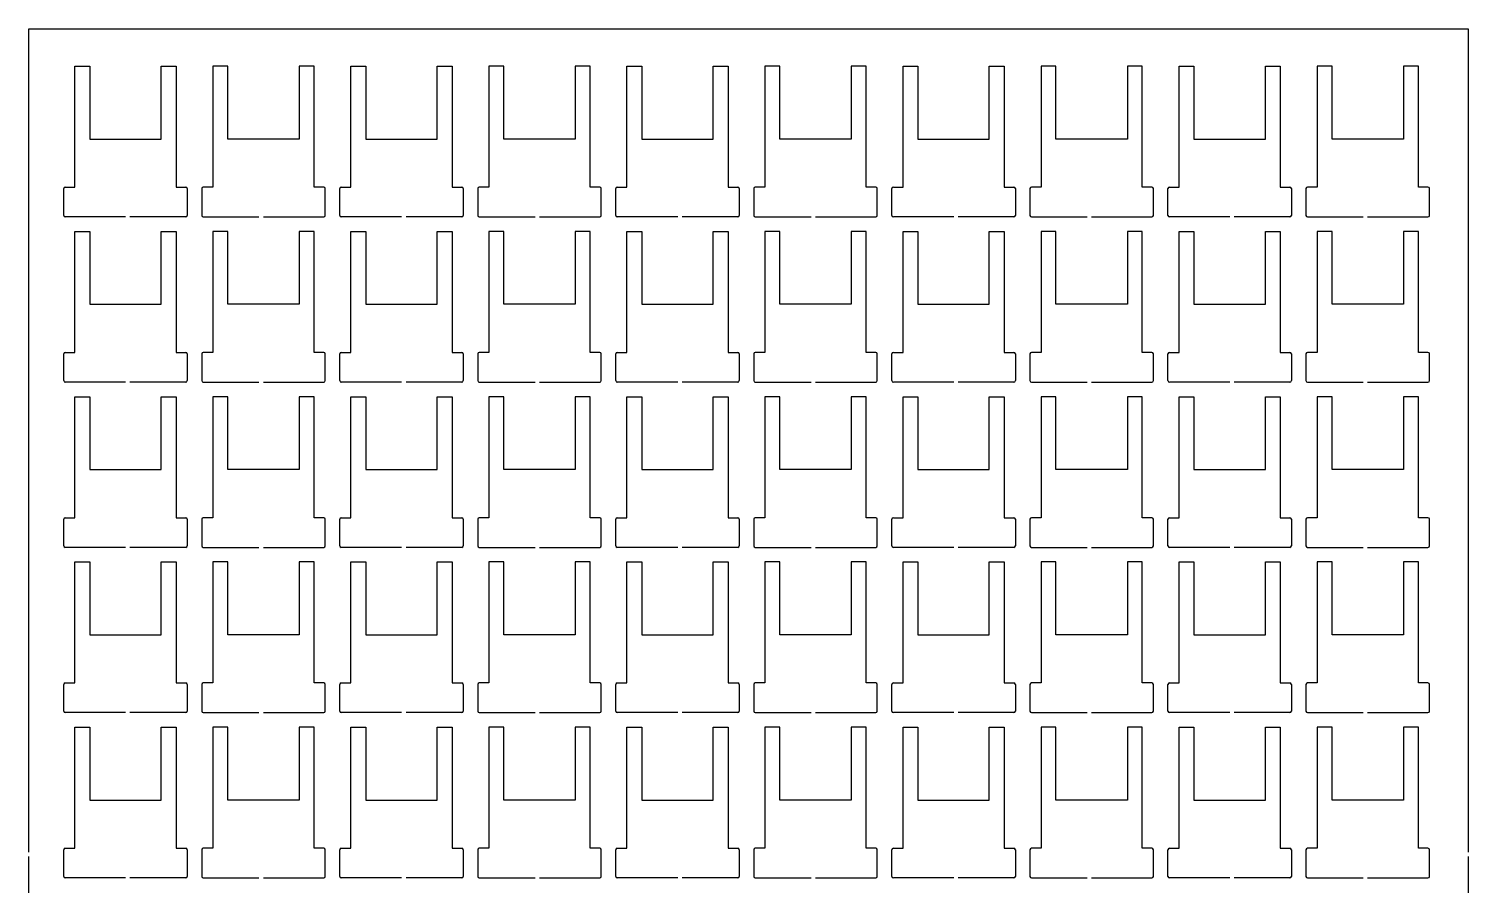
# Model space of a CAD drawing. Extents: x 32 to 1032, y 230 to 1230.
# Drawn here: x 87.7 to 186.5, y 1065.7 to 1124.4 of the extents above; entities that cross this region are included whole.
import ezdxf

# ---------------------------------------------------------------- set-up
doc = ezdxf.new("R2010")
doc.units = 0
doc.header["$MEASUREMENT"] = 0

msp = doc.modelspace()

# ---------------------------------------------------------------- linework, layer by layer
for p, q in [((90.864, 1113.534), (90.864, 1121.837)), ((90.864, 1121.837), (91.887, 1121.837)), ((91.887, 1121.837), (91.887, 1116.838)), ((96.787, 1116.838), (96.787, 1121.837)), ((96.787, 1121.837), (97.811, 1121.837)), ((97.811, 1121.837), (97.811, 1113.534)), ((101.359, 1121.837), (100.336, 1121.837)), ((100.336, 1121.837), (100.336, 1113.534)), ((101.359, 1116.838), (101.359, 1121.837)), ((107.283, 1121.837), (106.259, 1121.837)), ((106.259, 1121.837), (106.259, 1116.838)), ((107.283, 1113.534), (107.283, 1121.837)), ((109.808, 1113.534), (109.808, 1121.837)), ((109.808, 1121.837), (110.831, 1121.837)), ((110.831, 1121.837), (110.831, 1116.838)), ((115.731, 1116.838), (115.731, 1121.837)), ((115.731, 1121.837), (116.755, 1121.837)), ((116.755, 1121.837), (116.755, 1113.534)), ((120.303, 1121.837), (119.28, 1121.837)), ((119.28, 1121.837), (119.28, 1113.534)), ((120.303, 1116.838), (120.303, 1121.837)), ((126.227, 1121.837), (125.203, 1121.837)), ((125.203, 1121.837), (125.203, 1116.838)), ((126.227, 1113.534), (126.227, 1121.837)), ((128.752, 1113.534), (128.752, 1121.837)), ((128.752, 1121.837), (129.775, 1121.837)), ((129.775, 1121.837), (129.775, 1116.838)), ((134.675, 1116.838), (134.675, 1121.837)), ((134.675, 1121.837), (135.699, 1121.837)), ((135.699, 1121.837), (135.699, 1113.534)), ((139.247, 1121.837), (138.224, 1121.837)), ((138.224, 1121.837), (138.224, 1113.534)), ((139.247, 1116.838), (139.247, 1121.837)), ((145.171, 1121.837), (144.147, 1121.837)), ((144.147, 1121.837), (144.147, 1116.838)), ((145.171, 1113.534), (145.171, 1121.837)), ((147.696, 1113.534), (147.696, 1121.837)), ((147.696, 1121.837), (148.719, 1121.837)), ((148.719, 1121.837), (148.719, 1116.838)), ((153.619, 1116.838), (153.619, 1121.837)), ((153.619, 1121.837), (154.643, 1121.837)), ((154.643, 1121.837), (154.643, 1113.534)), ((158.191, 1121.837), (157.168, 1121.837)), ((157.168, 1121.837), (157.168, 1113.534)), ((158.191, 1116.838), (158.191, 1121.837)), ((164.115, 1121.837), (163.091, 1121.837)), ((163.091, 1121.837), (163.091, 1116.838)), ((164.115, 1113.534), (164.115, 1121.837)), ((166.64, 1113.534), (166.64, 1121.837)), ((166.64, 1121.837), (167.663, 1121.837)), ((167.663, 1121.837), (167.663, 1116.838)), ((172.563, 1116.838), (172.563, 1121.837)), ((172.563, 1121.837), (173.587, 1121.837)), ((173.587, 1121.837), (173.587, 1113.534)), ((177.135, 1121.837), (176.112, 1121.837)), ((176.112, 1121.837), (176.112, 1113.534)), ((177.135, 1116.838), (177.135, 1121.837)), ((183.059, 1121.837), (182.035, 1121.837)), ((182.035, 1121.837), (182.035, 1116.838)), ((183.059, 1113.534), (183.059, 1121.837)), ((91.887, 1116.838), (96.787, 1116.838)), ((106.259, 1116.838), (101.359, 1116.838)), ((110.831, 1116.838), (115.731, 1116.838)), ((125.203, 1116.838), (120.303, 1116.838)), ((129.775, 1116.838), (134.675, 1116.838)), ((144.147, 1116.838), (139.247, 1116.838)), ((148.719, 1116.838), (153.619, 1116.838)), ((163.091, 1116.838), (158.191, 1116.838)), ((167.663, 1116.838), (172.563, 1116.838)), ((182.035, 1116.838), (177.135, 1116.838)), ((90.101, 1111.601), (90.101, 1113.434)), ((90.201, 1113.534), (90.864, 1113.534)), ((97.811, 1113.534), (98.473, 1113.534)), ((98.573, 1113.434), (98.573, 1111.601)), ((99.573, 1113.434), (99.573, 1111.601)), ((100.336, 1113.534), (99.673, 1113.534)), ((107.945, 1113.534), (107.283, 1113.534)), ((108.045, 1111.601), (108.045, 1113.434)), ((109.045, 1111.601), (109.045, 1113.434)), ((109.145, 1113.534), (109.808, 1113.534)), ((116.755, 1113.534), (117.417, 1113.534)), ((117.517, 1113.434), (117.517, 1111.601)), ((118.517, 1113.434), (118.517, 1111.601)), ((119.28, 1113.534), (118.617, 1113.534)), ((126.889, 1113.534), (126.227, 1113.534)), ((126.989, 1111.601), (126.989, 1113.434)), ((127.989, 1111.601), (127.989, 1113.434)), ((128.089, 1113.534), (128.752, 1113.534)), ((135.699, 1113.534), (136.361, 1113.534)), ((136.461, 1113.434), (136.461, 1111.601)), ((137.461, 1113.434), (137.461, 1111.601)), ((138.224, 1113.534), (137.561, 1113.534)), ((145.833, 1113.534), (145.171, 1113.534)), ((145.933, 1111.601), (145.933, 1113.434)), ((146.933, 1111.601), (146.933, 1113.434)), ((147.033, 1113.534), (147.696, 1113.534)), ((154.643, 1113.534), (155.305, 1113.534)), ((155.405, 1113.434), (155.405, 1111.601)), ((156.405, 1113.434), (156.405, 1111.601)), ((157.168, 1113.534), (156.505, 1113.534)), ((164.777, 1113.534), (164.115, 1113.534)), ((164.877, 1111.601), (164.877, 1113.434)), ((165.877, 1111.601), (165.877, 1113.434)), ((165.977, 1113.534), (166.64, 1113.534)), ((173.587, 1113.534), (174.249, 1113.534)), ((174.349, 1113.434), (174.349, 1111.601)), ((175.349, 1113.434), (175.349, 1111.601)), ((176.112, 1113.534), (175.449, 1113.534)), ((183.721, 1113.534), (183.059, 1113.534)), ((183.821, 1111.601), (183.821, 1113.434)), ((94.346, 1111.501), (90.201, 1111.501)), ((98.473, 1111.501), (94.646, 1111.501)), ((99.673, 1111.501), (103.501, 1111.501)), ((103.801, 1111.501), (107.945, 1111.501)), ((113.29, 1111.501), (109.145, 1111.501)), ((117.417, 1111.501), (113.59, 1111.501)), ((118.617, 1111.501), (122.445, 1111.501)), ((122.745, 1111.501), (126.889, 1111.501)), ((132.234, 1111.501), (128.089, 1111.501)), ((136.361, 1111.501), (132.534, 1111.501)), ((137.561, 1111.501), (141.389, 1111.501)), ((141.689, 1111.501), (145.833, 1111.501)), ((151.178, 1111.501), (147.033, 1111.501)), ((155.305, 1111.501), (151.478, 1111.501)), ((156.505, 1111.501), (160.333, 1111.501)), ((160.633, 1111.501), (164.777, 1111.501)), ((170.122, 1111.501), (165.977, 1111.501)), ((174.249, 1111.501), (170.422, 1111.501)), ((175.449, 1111.501), (179.277, 1111.501)), ((179.577, 1111.501), (183.721, 1111.501)), ((90.864, 1102.199), (90.864, 1110.501)), ((90.864, 1110.501), (91.887, 1110.501)), ((91.887, 1110.501), (91.887, 1105.503)), ((96.787, 1105.503), (96.787, 1110.501)), ((96.787, 1110.501), (97.811, 1110.501)), ((97.811, 1110.501), (97.811, 1102.199)), ((101.359, 1110.501), (100.336, 1110.501)), ((100.336, 1110.501), (100.336, 1102.199)), ((101.359, 1105.503), (101.359, 1110.501)), ((107.283, 1110.501), (106.259, 1110.501)), ((106.259, 1110.501), (106.259, 1105.503)), ((107.283, 1102.199), (107.283, 1110.501)), ((109.808, 1102.199), (109.808, 1110.501)), ((109.808, 1110.501), (110.831, 1110.501)), ((110.831, 1110.501), (110.831, 1105.503)), ((115.731, 1105.503), (115.731, 1110.501)), ((115.731, 1110.501), (116.755, 1110.501)), ((116.755, 1110.501), (116.755, 1102.199)), ((120.303, 1110.501), (119.28, 1110.501)), ((119.28, 1110.501), (119.28, 1102.199)), ((120.303, 1105.503), (120.303, 1110.501)), ((126.227, 1110.501), (125.203, 1110.501)), ((125.203, 1110.501), (125.203, 1105.503)), ((126.227, 1102.199), (126.227, 1110.501)), ((128.752, 1102.199), (128.752, 1110.501)), ((128.752, 1110.501), (129.775, 1110.501)), ((129.775, 1110.501), (129.775, 1105.503)), ((134.675, 1105.503), (134.675, 1110.501)), ((134.675, 1110.501), (135.699, 1110.501)), ((135.699, 1110.501), (135.699, 1102.199)), ((139.247, 1110.501), (138.224, 1110.501)), ((138.224, 1110.501), (138.224, 1102.199)), ((139.247, 1105.503), (139.247, 1110.501)), ((145.171, 1110.501), (144.147, 1110.501)), ((144.147, 1110.501), (144.147, 1105.503)), ((145.171, 1102.199), (145.171, 1110.501)), ((147.696, 1102.199), (147.696, 1110.501)), ((147.696, 1110.501), (148.719, 1110.501)), ((148.719, 1110.501), (148.719, 1105.503)), ((153.619, 1105.503), (153.619, 1110.501)), ((153.619, 1110.501), (154.643, 1110.501)), ((154.643, 1110.501), (154.643, 1102.199)), ((158.191, 1110.501), (157.168, 1110.501)), ((157.168, 1110.501), (157.168, 1102.199)), ((158.191, 1105.503), (158.191, 1110.501)), ((164.115, 1110.501), (163.091, 1110.501)), ((163.091, 1110.501), (163.091, 1105.503)), ((164.115, 1102.199), (164.115, 1110.501)), ((166.64, 1102.199), (166.64, 1110.501)), ((166.64, 1110.501), (167.663, 1110.501)), ((167.663, 1110.501), (167.663, 1105.503)), ((172.563, 1105.503), (172.563, 1110.501)), ((172.563, 1110.501), (173.587, 1110.501)), ((173.587, 1110.501), (173.587, 1102.199)), ((177.135, 1110.501), (176.112, 1110.501)), ((176.112, 1110.501), (176.112, 1102.199)), ((177.135, 1105.503), (177.135, 1110.501)), ((183.059, 1110.501), (182.035, 1110.501)), ((182.035, 1110.501), (182.035, 1105.503)), ((183.059, 1102.199), (183.059, 1110.501)), ((91.887, 1105.503), (96.787, 1105.503)), ((106.259, 1105.503), (101.359, 1105.503)), ((110.831, 1105.503), (115.731, 1105.503)), ((125.203, 1105.503), (120.303, 1105.503)), ((129.775, 1105.503), (134.675, 1105.503)), ((144.147, 1105.503), (139.247, 1105.503)), ((148.719, 1105.503), (153.619, 1105.503)), ((163.091, 1105.503), (158.191, 1105.503)), ((167.663, 1105.503), (172.563, 1105.503)), ((182.035, 1105.503), (177.135, 1105.503)), ((90.101, 1100.265), (90.101, 1102.099)), ((90.201, 1102.199), (90.864, 1102.199)), ((97.811, 1102.199), (98.473, 1102.199)), ((98.573, 1102.099), (98.573, 1100.265)), ((99.573, 1102.099), (99.573, 1100.265)), ((100.336, 1102.199), (99.673, 1102.199)), ((107.945, 1102.199), (107.283, 1102.199)), ((108.045, 1100.265), (108.045, 1102.099)), ((109.045, 1100.265), (109.045, 1102.099)), ((109.145, 1102.199), (109.808, 1102.199)), ((116.755, 1102.199), (117.417, 1102.199)), ((117.517, 1102.099), (117.517, 1100.265)), ((118.517, 1102.099), (118.517, 1100.265)), ((119.28, 1102.199), (118.617, 1102.199)), ((126.889, 1102.199), (126.227, 1102.199)), ((126.989, 1100.265), (126.989, 1102.099)), ((127.989, 1100.265), (127.989, 1102.099)), ((128.089, 1102.199), (128.752, 1102.199)), ((135.699, 1102.199), (136.361, 1102.199)), ((136.461, 1102.099), (136.461, 1100.265)), ((137.461, 1102.099), (137.461, 1100.265)), ((138.224, 1102.199), (137.561, 1102.199)), ((145.833, 1102.199), (145.171, 1102.199)), ((145.933, 1100.265), (145.933, 1102.099)), ((146.933, 1100.265), (146.933, 1102.099)), ((147.033, 1102.199), (147.696, 1102.199)), ((154.643, 1102.199), (155.305, 1102.199)), ((155.405, 1102.099), (155.405, 1100.265)), ((156.405, 1102.099), (156.405, 1100.265)), ((157.168, 1102.199), (156.505, 1102.199)), ((164.777, 1102.199), (164.115, 1102.199)), ((164.877, 1100.265), (164.877, 1102.099)), ((165.877, 1100.265), (165.877, 1102.099)), ((165.977, 1102.199), (166.64, 1102.199)), ((173.587, 1102.199), (174.249, 1102.199)), ((174.349, 1102.099), (174.349, 1100.265)), ((175.349, 1102.099), (175.349, 1100.265)), ((176.112, 1102.199), (175.449, 1102.199)), ((183.721, 1102.199), (183.059, 1102.199)), ((183.821, 1100.265), (183.821, 1102.099)), ((94.346, 1100.165), (90.201, 1100.165)), ((98.473, 1100.165), (94.646, 1100.165)), ((99.673, 1100.165), (103.501, 1100.165)), ((103.801, 1100.165), (107.945, 1100.165)), ((113.29, 1100.165), (109.145, 1100.165)), ((117.417, 1100.165), (113.59, 1100.165)), ((118.617, 1100.165), (122.445, 1100.165)), ((122.745, 1100.165), (126.889, 1100.165)), ((132.234, 1100.165), (128.089, 1100.165)), ((136.361, 1100.165), (132.534, 1100.165)), ((137.561, 1100.165), (141.389, 1100.165)), ((141.689, 1100.165), (145.833, 1100.165)), ((151.178, 1100.165), (147.033, 1100.165)), ((155.305, 1100.165), (151.478, 1100.165)), ((156.505, 1100.165), (160.333, 1100.165)), ((160.633, 1100.165), (164.777, 1100.165)), ((170.122, 1100.165), (165.977, 1100.165)), ((174.249, 1100.165), (170.422, 1100.165)), ((175.449, 1100.165), (179.277, 1100.165)), ((179.577, 1100.165), (183.721, 1100.165)), ((90.864, 1090.863), (90.864, 1099.165)), ((90.864, 1099.165), (91.887, 1099.165)), ((91.887, 1099.165), (91.887, 1094.167)), ((96.787, 1094.167), (96.787, 1099.165)), ((96.787, 1099.165), (97.811, 1099.165)), ((97.811, 1099.165), (97.811, 1090.863)), ((101.359, 1099.165), (100.336, 1099.165)), ((100.336, 1099.165), (100.336, 1090.863)), ((101.359, 1094.167), (101.359, 1099.165)), ((107.283, 1099.165), (106.259, 1099.165)), ((106.259, 1099.165), (106.259, 1094.167)), ((107.283, 1090.863), (107.283, 1099.165)), ((109.808, 1090.863), (109.808, 1099.165)), ((109.808, 1099.165), (110.831, 1099.165)), ((110.831, 1099.165), (110.831, 1094.167)), ((115.731, 1094.167), (115.731, 1099.165)), ((115.731, 1099.165), (116.755, 1099.165)), ((116.755, 1099.165), (116.755, 1090.863)), ((120.303, 1099.165), (119.28, 1099.165)), ((119.28, 1099.165), (119.28, 1090.863)), ((120.303, 1094.167), (120.303, 1099.165)), ((126.227, 1099.165), (125.203, 1099.165)), ((125.203, 1099.165), (125.203, 1094.167)), ((126.227, 1090.863), (126.227, 1099.165)), ((128.752, 1090.863), (128.752, 1099.165)), ((128.752, 1099.165), (129.775, 1099.165)), ((129.775, 1099.165), (129.775, 1094.167)), ((134.675, 1094.167), (134.675, 1099.165)), ((134.675, 1099.165), (135.699, 1099.165)), ((135.699, 1099.165), (135.699, 1090.863)), ((139.247, 1099.165), (138.224, 1099.165)), ((138.224, 1099.165), (138.224, 1090.863)), ((139.247, 1094.167), (139.247, 1099.165)), ((145.171, 1099.165), (144.147, 1099.165)), ((144.147, 1099.165), (144.147, 1094.167)), ((145.171, 1090.863), (145.171, 1099.165)), ((147.696, 1090.863), (147.696, 1099.165)), ((147.696, 1099.165), (148.719, 1099.165)), ((148.719, 1099.165), (148.719, 1094.167)), ((153.619, 1094.167), (153.619, 1099.165)), ((153.619, 1099.165), (154.643, 1099.165)), ((154.643, 1099.165), (154.643, 1090.863)), ((158.191, 1099.165), (157.168, 1099.165)), ((157.168, 1099.165), (157.168, 1090.863)), ((158.191, 1094.167), (158.191, 1099.165)), ((164.115, 1099.165), (163.091, 1099.165)), ((163.091, 1099.165), (163.091, 1094.167)), ((164.115, 1090.863), (164.115, 1099.165)), ((166.64, 1090.863), (166.64, 1099.165)), ((166.64, 1099.165), (167.663, 1099.165)), ((167.663, 1099.165), (167.663, 1094.167)), ((172.563, 1094.167), (172.563, 1099.165)), ((172.563, 1099.165), (173.587, 1099.165)), ((173.587, 1099.165), (173.587, 1090.863)), ((177.135, 1099.165), (176.112, 1099.165)), ((176.112, 1099.165), (176.112, 1090.863)), ((177.135, 1094.167), (177.135, 1099.165)), ((183.059, 1099.165), (182.035, 1099.165)), ((182.035, 1099.165), (182.035, 1094.167)), ((183.059, 1090.863), (183.059, 1099.165)), ((91.887, 1094.167), (96.787, 1094.167)), ((106.259, 1094.167), (101.359, 1094.167)), ((110.831, 1094.167), (115.731, 1094.167)), ((125.203, 1094.167), (120.303, 1094.167)), ((129.775, 1094.167), (134.675, 1094.167)), ((144.147, 1094.167), (139.247, 1094.167)), ((148.719, 1094.167), (153.619, 1094.167)), ((163.091, 1094.167), (158.191, 1094.167)), ((167.663, 1094.167), (172.563, 1094.167)), ((182.035, 1094.167), (177.135, 1094.167)), ((90.101, 1088.929), (90.101, 1090.763)), ((90.201, 1090.863), (90.864, 1090.863)), ((97.811, 1090.863), (98.473, 1090.863)), ((98.573, 1090.763), (98.573, 1088.929)), ((99.573, 1090.763), (99.573, 1088.929)), ((100.336, 1090.863), (99.673, 1090.863)), ((107.945, 1090.863), (107.283, 1090.863)), ((108.045, 1088.929), (108.045, 1090.763)), ((109.045, 1088.929), (109.045, 1090.763)), ((109.145, 1090.863), (109.808, 1090.863)), ((116.755, 1090.863), (117.417, 1090.863)), ((117.517, 1090.763), (117.517, 1088.929)), ((118.517, 1090.763), (118.517, 1088.929)), ((119.28, 1090.863), (118.617, 1090.863)), ((126.889, 1090.863), (126.227, 1090.863)), ((126.989, 1088.929), (126.989, 1090.763)), ((127.989, 1088.929), (127.989, 1090.763)), ((128.089, 1090.863), (128.752, 1090.863)), ((135.699, 1090.863), (136.361, 1090.863)), ((136.461, 1090.763), (136.461, 1088.929)), ((137.461, 1090.763), (137.461, 1088.929)), ((138.224, 1090.863), (137.561, 1090.863)), ((145.833, 1090.863), (145.171, 1090.863)), ((145.933, 1088.929), (145.933, 1090.763)), ((146.933, 1088.929), (146.933, 1090.763)), ((147.033, 1090.863), (147.696, 1090.863)), ((154.643, 1090.863), (155.305, 1090.863)), ((155.405, 1090.763), (155.405, 1088.929)), ((156.405, 1090.763), (156.405, 1088.929)), ((157.168, 1090.863), (156.505, 1090.863)), ((164.777, 1090.863), (164.115, 1090.863)), ((164.877, 1088.929), (164.877, 1090.763)), ((165.877, 1088.929), (165.877, 1090.763)), ((165.977, 1090.863), (166.64, 1090.863)), ((173.587, 1090.863), (174.249, 1090.863)), ((174.349, 1090.763), (174.349, 1088.929)), ((175.349, 1090.763), (175.349, 1088.929)), ((176.112, 1090.863), (175.449, 1090.863)), ((183.721, 1090.863), (183.059, 1090.863)), ((183.821, 1088.929), (183.821, 1090.763)), ((94.346, 1088.829), (90.201, 1088.829)), ((98.473, 1088.829), (94.646, 1088.829)), ((99.673, 1088.829), (103.501, 1088.829)), ((103.801, 1088.829), (107.945, 1088.829)), ((113.29, 1088.829), (109.145, 1088.829)), ((117.417, 1088.829), (113.59, 1088.829)), ((118.617, 1088.829), (122.445, 1088.829)), ((122.745, 1088.829), (126.889, 1088.829)), ((132.234, 1088.829), (128.089, 1088.829)), ((136.361, 1088.829), (132.534, 1088.829)), ((137.561, 1088.829), (141.389, 1088.829)), ((141.689, 1088.829), (145.833, 1088.829)), ((151.178, 1088.829), (147.033, 1088.829)), ((155.305, 1088.829), (151.478, 1088.829)), ((156.505, 1088.829), (160.333, 1088.829)), ((160.633, 1088.829), (164.777, 1088.829)), ((170.122, 1088.829), (165.977, 1088.829)), ((174.249, 1088.829), (170.422, 1088.829)), ((175.449, 1088.829), (179.277, 1088.829)), ((179.577, 1088.829), (183.721, 1088.829)), ((90.864, 1079.527), (90.864, 1087.829)), ((90.864, 1087.829), (91.887, 1087.829)), ((91.887, 1087.829), (91.887, 1082.831)), ((96.787, 1082.831), (96.787, 1087.829)), ((96.787, 1087.829), (97.811, 1087.829)), ((97.811, 1087.829), (97.811, 1079.527)), ((101.359, 1087.829), (100.336, 1087.829)), ((100.336, 1087.829), (100.336, 1079.527)), ((101.359, 1082.831), (101.359, 1087.829)), ((107.283, 1087.829), (106.259, 1087.829)), ((106.259, 1087.829), (106.259, 1082.831)), ((107.283, 1079.527), (107.283, 1087.829)), ((109.808, 1079.527), (109.808, 1087.829)), ((109.808, 1087.829), (110.831, 1087.829)), ((110.831, 1087.829), (110.831, 1082.831)), ((115.731, 1082.831), (115.731, 1087.829)), ((115.731, 1087.829), (116.755, 1087.829)), ((116.755, 1087.829), (116.755, 1079.527)), ((120.303, 1087.829), (119.28, 1087.829)), ((119.28, 1087.829), (119.28, 1079.527)), ((120.303, 1082.831), (120.303, 1087.829)), ((126.227, 1087.829), (125.203, 1087.829)), ((125.203, 1087.829), (125.203, 1082.831)), ((126.227, 1079.527), (126.227, 1087.829)), ((128.752, 1079.527), (128.752, 1087.829)), ((128.752, 1087.829), (129.775, 1087.829)), ((129.775, 1087.829), (129.775, 1082.831)), ((134.675, 1082.831), (134.675, 1087.829)), ((134.675, 1087.829), (135.699, 1087.829)), ((135.699, 1087.829), (135.699, 1079.527)), ((139.247, 1087.829), (138.224, 1087.829)), ((138.224, 1087.829), (138.224, 1079.527)), ((139.247, 1082.831), (139.247, 1087.829)), ((145.171, 1087.829), (144.147, 1087.829)), ((144.147, 1087.829), (144.147, 1082.831)), ((145.171, 1079.527), (145.171, 1087.829)), ((147.696, 1079.527), (147.696, 1087.829)), ((147.696, 1087.829), (148.719, 1087.829)), ((148.719, 1087.829), (148.719, 1082.831)), ((153.619, 1082.831), (153.619, 1087.829)), ((153.619, 1087.829), (154.643, 1087.829)), ((154.643, 1087.829), (154.643, 1079.527)), ((158.191, 1087.829), (157.168, 1087.829)), ((157.168, 1087.829), (157.168, 1079.527)), ((158.191, 1082.831), (158.191, 1087.829)), ((164.115, 1087.829), (163.091, 1087.829)), ((163.091, 1087.829), (163.091, 1082.831)), ((164.115, 1079.527), (164.115, 1087.829)), ((166.64, 1079.527), (166.64, 1087.829)), ((166.64, 1087.829), (167.663, 1087.829)), ((167.663, 1087.829), (167.663, 1082.831)), ((172.563, 1082.831), (172.563, 1087.829)), ((172.563, 1087.829), (173.587, 1087.829)), ((173.587, 1087.829), (173.587, 1079.527)), ((177.135, 1087.829), (176.112, 1087.829)), ((176.112, 1087.829), (176.112, 1079.527)), ((177.135, 1082.831), (177.135, 1087.829)), ((183.059, 1087.829), (182.035, 1087.829)), ((182.035, 1087.829), (182.035, 1082.831)), ((183.059, 1079.527), (183.059, 1087.829)), ((91.887, 1082.831), (96.787, 1082.831)), ((106.259, 1082.831), (101.359, 1082.831)), ((110.831, 1082.831), (115.731, 1082.831)), ((125.203, 1082.831), (120.303, 1082.831)), ((129.775, 1082.831), (134.675, 1082.831)), ((144.147, 1082.831), (139.247, 1082.831)), ((148.719, 1082.831), (153.619, 1082.831)), ((163.091, 1082.831), (158.191, 1082.831)), ((167.663, 1082.831), (172.563, 1082.831)), ((182.035, 1082.831), (177.135, 1082.831)), ((90.101, 1077.594), (90.101, 1079.427)), ((90.201, 1079.527), (90.864, 1079.527)), ((97.811, 1079.527), (98.473, 1079.527)), ((98.573, 1079.427), (98.573, 1077.594)), ((99.573, 1079.427), (99.573, 1077.594)), ((100.336, 1079.527), (99.673, 1079.527)), ((107.945, 1079.527), (107.283, 1079.527)), ((108.045, 1077.594), (108.045, 1079.427)), ((109.045, 1077.594), (109.045, 1079.427)), ((109.145, 1079.527), (109.808, 1079.527)), ((116.755, 1079.527), (117.417, 1079.527)), ((117.517, 1079.427), (117.517, 1077.594)), ((118.517, 1079.427), (118.517, 1077.594)), ((119.28, 1079.527), (118.617, 1079.527)), ((126.889, 1079.527), (126.227, 1079.527)), ((126.989, 1077.594), (126.989, 1079.427)), ((127.989, 1077.594), (127.989, 1079.427)), ((128.089, 1079.527), (128.752, 1079.527)), ((135.699, 1079.527), (136.361, 1079.527)), ((136.461, 1079.427), (136.461, 1077.594)), ((137.461, 1079.427), (137.461, 1077.594)), ((138.224, 1079.527), (137.561, 1079.527)), ((145.833, 1079.527), (145.171, 1079.527)), ((145.933, 1077.594), (145.933, 1079.427)), ((146.933, 1077.594), (146.933, 1079.427)), ((147.033, 1079.527), (147.696, 1079.527)), ((154.643, 1079.527), (155.305, 1079.527)), ((155.405, 1079.427), (155.405, 1077.594)), ((156.405, 1079.427), (156.405, 1077.594)), ((157.168, 1079.527), (156.505, 1079.527)), ((164.777, 1079.527), (164.115, 1079.527)), ((164.877, 1077.594), (164.877, 1079.427)), ((165.877, 1077.594), (165.877, 1079.427)), ((165.977, 1079.527), (166.64, 1079.527)), ((173.587, 1079.527), (174.249, 1079.527)), ((174.349, 1079.427), (174.349, 1077.594)), ((175.349, 1079.427), (175.349, 1077.594)), ((176.112, 1079.527), (175.449, 1079.527)), ((183.721, 1079.527), (183.059, 1079.527)), ((183.821, 1077.594), (183.821, 1079.427)), ((94.346, 1077.494), (90.201, 1077.494)), ((98.473, 1077.494), (94.646, 1077.494)), ((99.673, 1077.494), (103.501, 1077.494)), ((103.801, 1077.494), (107.945, 1077.494)), ((113.29, 1077.494), (109.145, 1077.494)), ((117.417, 1077.494), (113.59, 1077.494)), ((118.617, 1077.494), (122.445, 1077.494)), ((122.745, 1077.494), (126.889, 1077.494)), ((132.234, 1077.494), (128.089, 1077.494)), ((136.361, 1077.494), (132.534, 1077.494)), ((137.561, 1077.494), (141.389, 1077.494)), ((141.689, 1077.494), (145.833, 1077.494)), ((151.178, 1077.494), (147.033, 1077.494)), ((155.305, 1077.494), (151.478, 1077.494)), ((156.505, 1077.494), (160.333, 1077.494)), ((160.633, 1077.494), (164.777, 1077.494)), ((170.122, 1077.494), (165.977, 1077.494)), ((174.249, 1077.494), (170.422, 1077.494)), ((175.449, 1077.494), (179.277, 1077.494)), ((179.577, 1077.494), (183.721, 1077.494)), ((90.864, 1068.191), (90.864, 1076.494)), ((90.864, 1076.494), (91.887, 1076.494)), ((91.887, 1076.494), (91.887, 1071.495)), ((96.787, 1071.495), (96.787, 1076.494)), ((96.787, 1076.494), (97.811, 1076.494)), ((97.811, 1076.494), (97.811, 1068.191)), ((101.359, 1076.494), (100.336, 1076.494)), ((100.336, 1076.494), (100.336, 1068.191)), ((101.359, 1071.495), (101.359, 1076.494)), ((107.283, 1076.494), (106.259, 1076.494)), ((106.259, 1076.494), (106.259, 1071.495)), ((107.283, 1068.191), (107.283, 1076.494)), ((109.808, 1068.191), (109.808, 1076.494)), ((109.808, 1076.494), (110.831, 1076.494)), ((110.831, 1076.494), (110.831, 1071.495)), ((115.731, 1071.495), (115.731, 1076.494)), ((115.731, 1076.494), (116.755, 1076.494)), ((116.755, 1076.494), (116.755, 1068.191)), ((120.303, 1076.494), (119.28, 1076.494)), ((119.28, 1076.494), (119.28, 1068.191)), ((120.303, 1071.495), (120.303, 1076.494)), ((126.227, 1076.494), (125.203, 1076.494)), ((125.203, 1076.494), (125.203, 1071.495)), ((126.227, 1068.191), (126.227, 1076.494)), ((128.752, 1068.191), (128.752, 1076.494)), ((128.752, 1076.494), (129.775, 1076.494)), ((129.775, 1076.494), (129.775, 1071.495)), ((134.675, 1071.495), (134.675, 1076.494)), ((134.675, 1076.494), (135.699, 1076.494)), ((135.699, 1076.494), (135.699, 1068.191)), ((139.247, 1076.494), (138.224, 1076.494)), ((138.224, 1076.494), (138.224, 1068.191)), ((139.247, 1071.495), (139.247, 1076.494)), ((145.171, 1076.494), (144.147, 1076.494)), ((144.147, 1076.494), (144.147, 1071.495)), ((145.171, 1068.191), (145.171, 1076.494)), ((147.696, 1068.191), (147.696, 1076.494)), ((147.696, 1076.494), (148.719, 1076.494)), ((148.719, 1076.494), (148.719, 1071.495)), ((153.619, 1071.495), (153.619, 1076.494)), ((153.619, 1076.494), (154.643, 1076.494)), ((154.643, 1076.494), (154.643, 1068.191)), ((158.191, 1076.494), (157.168, 1076.494)), ((157.168, 1076.494), (157.168, 1068.191)), ((158.191, 1071.495), (158.191, 1076.494)), ((164.115, 1076.494), (163.091, 1076.494)), ((163.091, 1076.494), (163.091, 1071.495)), ((164.115, 1068.191), (164.115, 1076.494)), ((166.64, 1068.191), (166.64, 1076.494)), ((166.64, 1076.494), (167.663, 1076.494)), ((167.663, 1076.494), (167.663, 1071.495)), ((172.563, 1071.495), (172.563, 1076.494)), ((172.563, 1076.494), (173.587, 1076.494)), ((173.587, 1076.494), (173.587, 1068.191)), ((177.135, 1076.494), (176.112, 1076.494)), ((176.112, 1076.494), (176.112, 1068.191)), ((177.135, 1071.495), (177.135, 1076.494)), ((183.059, 1076.494), (182.035, 1076.494)), ((182.035, 1076.494), (182.035, 1071.495)), ((183.059, 1068.191), (183.059, 1076.494)), ((91.887, 1071.495), (96.787, 1071.495)), ((106.259, 1071.495), (101.359, 1071.495)), ((110.831, 1071.495), (115.731, 1071.495)), ((125.203, 1071.495), (120.303, 1071.495)), ((129.775, 1071.495), (134.675, 1071.495)), ((144.147, 1071.495), (139.247, 1071.495)), ((148.719, 1071.495), (153.619, 1071.495)), ((163.091, 1071.495), (158.191, 1071.495)), ((167.663, 1071.495), (172.563, 1071.495)), ((182.035, 1071.495), (177.135, 1071.495)), ((90.101, 1066.258), (90.101, 1068.091)), ((90.201, 1068.191), (90.864, 1068.191)), ((97.811, 1068.191), (98.473, 1068.191)), ((98.573, 1068.091), (98.573, 1066.258)), ((99.573, 1068.091), (99.573, 1066.258)), ((100.336, 1068.191), (99.673, 1068.191)), ((107.945, 1068.191), (107.283, 1068.191)), ((108.045, 1066.258), (108.045, 1068.091)), ((109.045, 1066.258), (109.045, 1068.091)), ((109.145, 1068.191), (109.808, 1068.191)), ((116.755, 1068.191), (117.417, 1068.191)), ((117.517, 1068.091), (117.517, 1066.258)), ((118.517, 1068.091), (118.517, 1066.258)), ((119.28, 1068.191), (118.617, 1068.191)), ((126.889, 1068.191), (126.227, 1068.191)), ((126.989, 1066.258), (126.989, 1068.091)), ((127.989, 1066.258), (127.989, 1068.091)), ((128.089, 1068.191), (128.752, 1068.191)), ((135.699, 1068.191), (136.361, 1068.191)), ((136.461, 1068.091), (136.461, 1066.258)), ((137.461, 1068.091), (137.461, 1066.258)), ((138.224, 1068.191), (137.561, 1068.191)), ((145.833, 1068.191), (145.171, 1068.191)), ((145.933, 1066.258), (145.933, 1068.091)), ((146.933, 1066.258), (146.933, 1068.091)), ((147.033, 1068.191), (147.696, 1068.191)), ((154.643, 1068.191), (155.305, 1068.191)), ((155.405, 1068.091), (155.405, 1066.258)), ((156.405, 1068.091), (156.405, 1066.258)), ((157.168, 1068.191), (156.505, 1068.191)), ((164.777, 1068.191), (164.115, 1068.191)), ((164.877, 1066.258), (164.877, 1068.091)), ((165.877, 1066.258), (165.877, 1068.091)), ((165.977, 1068.191), (166.64, 1068.191)), ((173.587, 1068.191), (174.249, 1068.191)), ((174.349, 1068.091), (174.349, 1066.258)), ((175.349, 1068.091), (175.349, 1066.258)), ((176.112, 1068.191), (175.449, 1068.191)), ((183.721, 1068.191), (183.059, 1068.191)), ((183.821, 1066.258), (183.821, 1068.091)), ((94.346, 1066.158), (90.201, 1066.158)), ((98.473, 1066.158), (94.646, 1066.158)), ((99.673, 1066.158), (103.501, 1066.158)), ((103.801, 1066.158), (107.945, 1066.158)), ((113.29, 1066.158), (109.145, 1066.158)), ((117.417, 1066.158), (113.59, 1066.158)), ((118.617, 1066.158), (122.445, 1066.158)), ((122.745, 1066.158), (126.889, 1066.158)), ((132.234, 1066.158), (128.089, 1066.158)), ((136.361, 1066.158), (132.534, 1066.158)), ((137.561, 1066.158), (141.389, 1066.158)), ((141.689, 1066.158), (145.833, 1066.158)), ((151.178, 1066.158), (147.033, 1066.158)), ((155.305, 1066.158), (151.478, 1066.158)), ((156.505, 1066.158), (160.333, 1066.158)), ((160.633, 1066.158), (164.777, 1066.158)), ((170.122, 1066.158), (165.977, 1066.158)), ((174.249, 1066.158), (170.422, 1066.158)), ((175.449, 1066.158), (179.277, 1066.158)), ((179.577, 1066.158), (183.721, 1066.158))]:
    msp.add_line(p, q)
for points in [[(87.705, 1067.919), (87.705, 1124.399), (186.481, 1124.399), (186.481, 1067.919)], [(186.481, 1067.619), (186.481, 1006.752), (87.705, 1006.752), (87.705, 1067.619)]]:
    msp.add_lwpolyline(points)
for centre, start, end in [((90.201, 1113.434), 90, 180), ((98.473, 1113.434), 0, 90), ((99.673, 1113.434), 90, 180), ((107.945, 1113.434), 0, 90), ((109.145, 1113.434), 90, 180), ((117.417, 1113.434), 0, 90), ((118.617, 1113.434), 90, 180), ((126.889, 1113.434), 0, 90), ((128.089, 1113.434), 90, 180), ((136.361, 1113.434), 0, 90), ((137.561, 1113.434), 90, 180), ((145.833, 1113.434), 0, 90), ((147.033, 1113.434), 90, 180), ((155.305, 1113.434), 0, 90), ((156.505, 1113.434), 90, 180), ((164.777, 1113.434), 0, 90), ((165.977, 1113.434), 90, 180), ((174.249, 1113.434), 0, 90), ((175.449, 1113.434), 90, 180), ((183.721, 1113.434), 0, 90), ((90.201, 1111.601), 180, 270), ((98.473, 1111.601), 270, 360), ((99.673, 1111.601), 180, 270), ((107.945, 1111.601), 270, 360), ((109.145, 1111.601), 180, 270), ((117.417, 1111.601), 270, 360), ((118.617, 1111.601), 180, 270), ((126.889, 1111.601), 270, 360), ((128.089, 1111.601), 180, 270), ((136.361, 1111.601), 270, 360), ((137.561, 1111.601), 180, 270), ((145.833, 1111.601), 270, 360), ((147.033, 1111.601), 180, 270), ((155.305, 1111.601), 270, 360), ((156.505, 1111.601), 180, 270), ((164.777, 1111.601), 270, 360), ((165.977, 1111.601), 180, 270), ((174.249, 1111.601), 270, 360), ((175.449, 1111.601), 180, 270), ((183.721, 1111.601), 270, 360), ((90.201, 1102.099), 90, 180), ((98.473, 1102.099), 0, 90), ((99.673, 1102.099), 90, 180), ((107.945, 1102.099), 0, 90), ((109.145, 1102.099), 90, 180), ((117.417, 1102.099), 0, 90), ((118.617, 1102.099), 90, 180), ((126.889, 1102.099), 0, 90), ((128.089, 1102.099), 90, 180), ((136.361, 1102.099), 0, 90), ((137.561, 1102.099), 90, 180), ((145.833, 1102.099), 0, 90), ((147.033, 1102.099), 90, 180), ((155.305, 1102.099), 0, 90), ((156.505, 1102.099), 90, 180), ((164.777, 1102.099), 0, 90), ((165.977, 1102.099), 90, 180), ((174.249, 1102.099), 0, 90), ((175.449, 1102.099), 90, 180), ((183.721, 1102.099), 0, 90), ((90.201, 1100.265), 180, 270), ((98.473, 1100.265), 270, 360), ((99.673, 1100.265), 180, 270), ((107.945, 1100.265), 270, 360), ((109.145, 1100.265), 180, 270), ((117.417, 1100.265), 270, 360), ((118.617, 1100.265), 180, 270), ((126.889, 1100.265), 270, 360), ((128.089, 1100.265), 180, 270), ((136.361, 1100.265), 270, 360), ((137.561, 1100.265), 180, 270), ((145.833, 1100.265), 270, 360), ((147.033, 1100.265), 180, 270), ((155.305, 1100.265), 270, 360), ((156.505, 1100.265), 180, 270), ((164.777, 1100.265), 270, 360), ((165.977, 1100.265), 180, 270), ((174.249, 1100.265), 270, 360), ((175.449, 1100.265), 180, 270), ((183.721, 1100.265), 270, 360), ((90.201, 1090.763), 90, 180), ((98.473, 1090.763), 0, 90), ((99.673, 1090.763), 90, 180), ((107.945, 1090.763), 0, 90), ((109.145, 1090.763), 90, 180), ((117.417, 1090.763), 0, 90), ((118.617, 1090.763), 90, 180), ((126.889, 1090.763), 0, 90), ((128.089, 1090.763), 90, 180), ((136.361, 1090.763), 0, 90), ((137.561, 1090.763), 90, 180), ((145.833, 1090.763), 0, 90), ((147.033, 1090.763), 90, 180), ((155.305, 1090.763), 0, 90), ((156.505, 1090.763), 90, 180), ((164.777, 1090.763), 0, 90), ((165.977, 1090.763), 90, 180), ((174.249, 1090.763), 0, 90), ((175.449, 1090.763), 90, 180), ((183.721, 1090.763), 0, 90), ((90.201, 1088.929), 180, 270), ((98.473, 1088.929), 270, 360), ((99.673, 1088.929), 180, 270), ((107.945, 1088.929), 270, 360), ((109.145, 1088.929), 180, 270), ((117.417, 1088.929), 270, 360), ((118.617, 1088.929), 180, 270), ((126.889, 1088.929), 270, 360), ((128.089, 1088.929), 180, 270), ((136.361, 1088.929), 270, 360), ((137.561, 1088.929), 180, 270), ((145.833, 1088.929), 270, 360), ((147.033, 1088.929), 180, 270), ((155.305, 1088.929), 270, 360), ((156.505, 1088.929), 180, 270), ((164.777, 1088.929), 270, 360), ((165.977, 1088.929), 180, 270), ((174.249, 1088.929), 270, 360), ((175.449, 1088.929), 180, 270), ((183.721, 1088.929), 270, 360), ((90.201, 1079.427), 90, 180), ((98.473, 1079.427), 0, 90), ((99.673, 1079.427), 90, 180), ((107.945, 1079.427), 0, 90), ((109.145, 1079.427), 90, 180), ((117.417, 1079.427), 0, 90), ((118.617, 1079.427), 90, 180), ((126.889, 1079.427), 0, 90), ((128.089, 1079.427), 90, 180), ((136.361, 1079.427), 0, 90), ((137.561, 1079.427), 90, 180), ((145.833, 1079.427), 0, 90), ((147.033, 1079.427), 90, 180), ((155.305, 1079.427), 0, 90), ((156.505, 1079.427), 90, 180), ((164.777, 1079.427), 0, 90), ((165.977, 1079.427), 90, 180), ((174.249, 1079.427), 0, 90), ((175.449, 1079.427), 90, 180), ((183.721, 1079.427), 0, 90), ((90.201, 1077.594), 180, 270), ((98.473, 1077.594), 270, 360), ((99.673, 1077.594), 180, 270), ((107.945, 1077.594), 270, 360), ((109.145, 1077.594), 180, 270), ((117.417, 1077.594), 270, 360), ((118.617, 1077.594), 180, 270), ((126.889, 1077.594), 270, 360), ((128.089, 1077.594), 180, 270), ((136.361, 1077.594), 270, 360), ((137.561, 1077.594), 180, 270), ((145.833, 1077.594), 270, 360), ((147.033, 1077.594), 180, 270), ((155.305, 1077.594), 270, 360), ((156.505, 1077.594), 180, 270), ((164.777, 1077.594), 270, 360), ((165.977, 1077.594), 180, 270), ((174.249, 1077.594), 270, 360), ((175.449, 1077.594), 180, 270), ((183.721, 1077.594), 270, 360), ((90.201, 1068.091), 90, 180), ((98.473, 1068.091), 0, 90), ((99.673, 1068.091), 90, 180), ((107.945, 1068.091), 0, 90), ((109.145, 1068.091), 90, 180), ((117.417, 1068.091), 0, 90), ((118.617, 1068.091), 90, 180), ((126.889, 1068.091), 0, 90), ((128.089, 1068.091), 90, 180), ((136.361, 1068.091), 0, 90), ((137.561, 1068.091), 90, 180), ((145.833, 1068.091), 0, 90), ((147.033, 1068.091), 90, 180), ((155.305, 1068.091), 0, 90), ((156.505, 1068.091), 90, 180), ((164.777, 1068.091), 0, 90), ((165.977, 1068.091), 90, 180), ((174.249, 1068.091), 0, 90), ((175.449, 1068.091), 90, 180), ((183.721, 1068.091), 0, 90), ((90.201, 1066.258), 180, 270), ((98.473, 1066.258), 270, 360), ((99.673, 1066.258), 180, 270), ((107.945, 1066.258), 270, 360), ((109.145, 1066.258), 180, 270), ((117.417, 1066.258), 270, 360), ((118.617, 1066.258), 180, 270), ((126.889, 1066.258), 270, 360), ((128.089, 1066.258), 180, 270), ((136.361, 1066.258), 270, 360), ((137.561, 1066.258), 180, 270), ((145.833, 1066.258), 270, 360), ((147.033, 1066.258), 180, 270), ((155.305, 1066.258), 270, 360), ((156.505, 1066.258), 180, 270), ((164.777, 1066.258), 270, 360), ((165.977, 1066.258), 180, 270), ((174.249, 1066.258), 270, 360), ((175.449, 1066.258), 180, 270), ((183.721, 1066.258), 270, 360)]:
    msp.add_arc(centre, 0.1, start, end)

doc.saveas('drawing.dxf')
